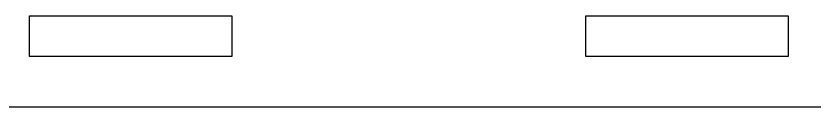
# Model space of a CAD drawing. Header units: millimetres. Extents: x 166 to 666, y 174 to 359.
# Drawn here: x 459.5 to 538.4, y 174.2 to 183.2 of the extents above; entities that cross this region are included whole.
import ezdxf

# ---------------------------------------------------------------- set-up
doc = ezdxf.new("R2010")
doc.units = ezdxf.units.MM

msp = doc.modelspace()

# ---------------------------------------------------------------- linework, layer by layer
at = {"color": 7, "linetype": 'Continuous', "lineweight": 25}
for p, q in [((460.871, 183.184), (480.871, 183.184)), ((460.871, 179.184), (460.871, 183.184)), ((480.871, 183.184), (480.871, 179.184)), ((515.871, 183.184), (535.871, 183.184)), ((515.871, 179.184), (515.871, 183.184)), ((535.871, 183.184), (535.871, 179.184)), ((480.871, 179.184), (460.871, 179.184)), ((535.871, 179.184), (515.871, 179.184)), ((655.871, 174.184), (175.871, 174.184))]:
    msp.add_line(p, q, dxfattribs=at)

doc.saveas('drawing.dxf')
